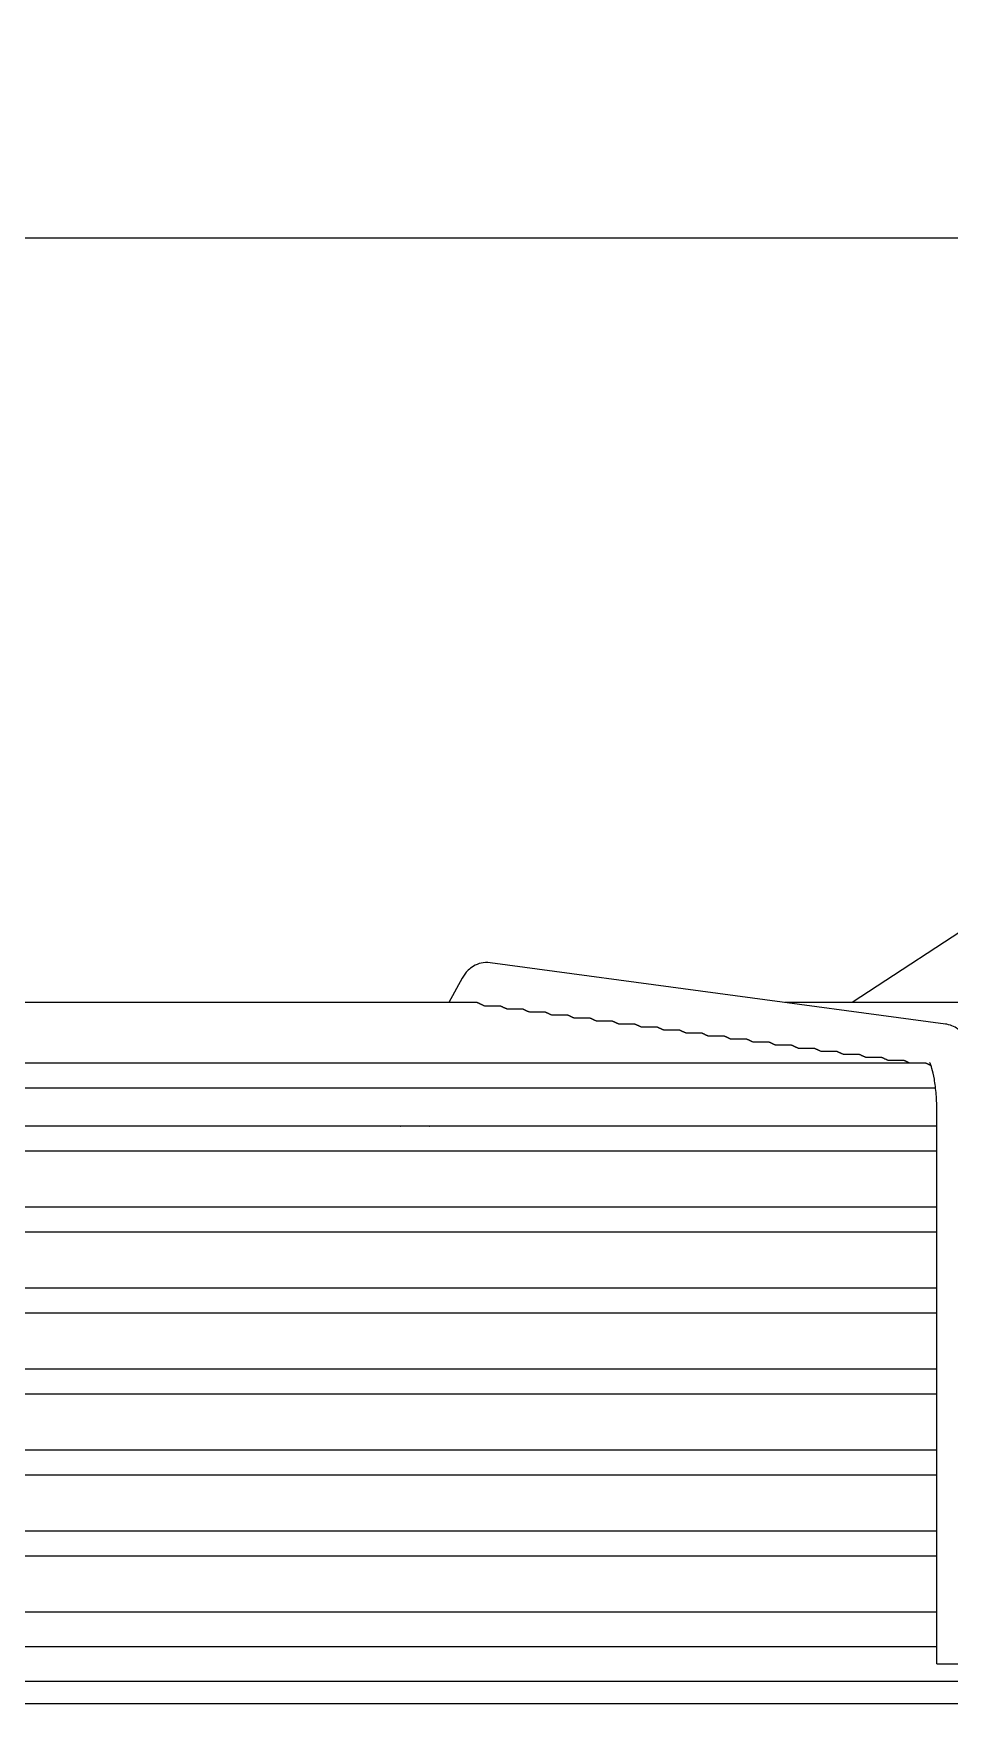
# Model space of a CAD drawing. Header units: millimetres. Extents: x 17046 to 32328, y 18593 to 29476.
# Drawn here: x 17402.84 to 17406.93, y 18984.1 to 18991.61 of the extents above; entities that cross this region are included whole.
import ezdxf

# ---------------------------------------------------------------- set-up
doc = ezdxf.new("R2010")
doc.units = ezdxf.units.MM
doc.header["$LTSCALE"] = 5
doc.layers.add('UNIT', color=6, linetype='Continuous')
doc.styles.add('SUBMITTAL', font='romans.shx', dxfattribs={"width": 0.75})
doc.dimstyles.new('SUBMITTAL', dxfattribs={"dimtxt": 0.09375, "dimasz": 0.09375, "dimexe": 0.03125, "dimexo": 0.0625, "dimgap": 0.0625, "dimtad": 0, "dimdec": 4, "dimzin": 4, "dimdsep": 46, "dimlunit": 4, "dimtxsty": 'SUBMITTAL', "dimcen": 0.09375, "dimclre": 6, "dimadec": 0, "dimazin": 0, "dimtfac": 1, "dimtdec": 0, "dimtofl": 0, "dimtmove": 0, "dimatfit": 3, "dimfxl": 0, "dimfrac": 2, "dimtolj": 1, "dimtzin": 4, "dimarcsym": 0})

msp = doc.modelspace()

# ---------------------------------------------------------------- linework, layer by layer
at = {"layer": 'UNIT'}
for p, q in [((17397.7806, 18990.6942), (17407.8599, 18990.6942)), ((17407.4352, 18987.8889), (17406.4983, 18987.2749)), ((17406.915, 18987.1783), (17404.8796, 18987.4529)), ((17404.7547, 18987.383), (17404.6947, 18987.2749)), ((17404.8215, 18987.2749), (17400.819, 18987.2749)), ((17404.855, 18987.2601), (17404.9234, 18987.2601)), ((17404.955, 18987.2466), (17405.0236, 18987.2466)), ((17405.0552, 18987.2331), (17405.1238, 18987.2331)), ((17407.7045, 18987.2749), (17406.1989, 18987.2749)), ((17405.1554, 18987.2196), (17405.2241, 18987.2196)), ((17405.2555, 18987.2061), (17405.3244, 18987.2061)), ((17405.3557, 18987.1926), (17405.4245, 18987.1926)), ((17405.4559, 18987.1791), (17405.5248, 18987.1791)), ((17405.5561, 18987.1657), (17405.625, 18987.1657)), ((17405.6563, 18987.1522), (17405.7252, 18987.1522)), ((17405.7565, 18987.1387), (17405.8254, 18987.1387)), ((17405.8566, 18987.1252), (17405.9257, 18987.1252)), ((17405.9568, 18987.1117), (17406.0259, 18987.1117)), ((17406.057, 18987.0982), (17406.1261, 18987.0982)), ((17406.1572, 18987.0847), (17406.2264, 18987.0847)), ((17406.8277, 18987.0037), (17398.8128, 18987.0037)), ((17406.2574, 18987.0712), (17406.3266, 18987.0712)), ((17406.3576, 18987.0577), (17406.4268, 18987.0577)), ((17406.4578, 18987.0442), (17406.527, 18987.0442)), ((17406.5579, 18987.0307), (17406.6272, 18987.0307)), ((17406.6581, 18987.0172), (17406.7275, 18987.0172)), ((17398.7691, 18986.8935), (17406.8713, 18986.8935)), ((17406.8772, 18984.3163), (17406.8772, 18986.7856)), ((17406.8772, 18986.7218), (17398.7633, 18986.7218)), ((17406.0986, 18986.7232), (17406.0986, 18986.7218)), ((17398.7633, 18986.6115), (17406.8772, 18986.6115)), ((17406.8772, 18986.3596), (17398.7633, 18986.3596)), ((17398.7633, 18986.2493), (17406.8772, 18986.2493)), ((17406.8772, 18985.9974), (17398.7633, 18985.9974)), ((17398.7633, 18985.8871), (17406.8772, 18985.8871)), ((17406.8772, 18985.6352), (17398.7633, 18985.6352)), ((17398.7633, 18985.5249), (17406.8772, 18985.5249)), ((17406.8772, 18985.2729), (17398.7633, 18985.2729)), ((17398.7633, 18985.1627), (17406.8772, 18985.1627)), ((17406.8772, 18984.9107), (17398.7633, 18984.9107)), ((17398.7633, 18984.8005), (17406.8772, 18984.8005)), ((17406.8772, 18984.5485), (17398.7633, 18984.5485)), ((17398.7633, 18984.395), (17406.8772, 18984.395)), ((17406.8772, 18984.3163), (17407.074, 18984.3163)), ((17398.1943, 18984.2395), (17407.4462, 18984.2395)), ((17385.9502, 18984.1391), (17419.6903, 18984.1391))]:
    msp.add_line(p, q, dxfattribs=at)
for centre, start, end in [((17403.9754, 18986.73), 353.99009, 355.0051), ((17404.7628, 18986.73), 184.9949, 186.00991)]:
    msp.add_arc(centre, 0.0787, start, end, dxfattribs=at)
for major_axis, start_param, end_param in [((-0.0861, 0.0478), 1.366612, 1.389255), ((0.0861, -0.0478), 6.024051, 6.046695)]:
    msp.add_ellipse((17404.5366, 18986.7872), major_axis=major_axis, ratio=0.875426, start_param=start_param, end_param=end_param, dxfattribs=at)
for points, knots in [([(17404.8796, 18987.4529), (17404.8663, 18987.4547), (17404.8522, 18987.454), (17404.8266, 18987.4482), (17404.8151, 18987.4432), (17404.7961, 18987.4319), (17404.7885, 18987.4256), (17404.7757, 18987.4132), (17404.7706, 18987.407), (17404.7618, 18987.3949), (17404.7581, 18987.389), (17404.7548, 18987.3831), (17404.7547, 18987.383), (17404.7547, 18987.383)], [3.1066861, 3.1066861, 3.1066861, 3.1066861, 3.1999885, 3.1999885, 3.2942363, 3.2942363, 3.388484, 3.388484, 3.4827318, 3.4827318, 3.5769796, 3.5769796, 3.577925, 3.577925, 3.577925, 3.577925]), ([(17404.8215, 18987.2749), (17404.8215, 18987.2749), (17404.8216, 18987.2749), (17404.8216, 18987.2749), (17404.8218, 18987.2749), (17404.8221, 18987.2748), (17404.8224, 18987.2748), (17404.8227, 18987.2747), (17404.823, 18987.2746), (17404.8234, 18987.2745), (17404.8238, 18987.2744), (17404.8242, 18987.2742), (17404.8246, 18987.2741), (17404.8251, 18987.2739), (17404.8256, 18987.2737), (17404.8261, 18987.2734), (17404.8266, 18987.2732), (17404.8272, 18987.273), (17404.8278, 18987.2727), (17404.8284, 18987.2724), (17404.829, 18987.2721), (17404.8296, 18987.2717), (17404.8303, 18987.2714), (17404.831, 18987.2711), (17404.8318, 18987.2707), (17404.8325, 18987.2703), (17404.8333, 18987.2699), (17404.8341, 18987.2695), (17404.835, 18987.2691), (17404.8358, 18987.2686), (17404.8368, 18987.2682), (17404.8377, 18987.2677), (17404.8386, 18987.2672), (17404.8396, 18987.2667), (17404.8406, 18987.2662), (17404.8417, 18987.2657), (17404.8428, 18987.2652), (17404.8439, 18987.2647), (17404.8451, 18987.2642), (17404.8463, 18987.2636), (17404.8475, 18987.2631), (17404.8487, 18987.2626), (17404.8501, 18987.262), (17404.8514, 18987.2615), (17404.8527, 18987.261), (17404.8541, 18987.2605), (17404.8544, 18987.2603), (17404.8547, 18987.2602), (17404.855, 18987.2601)], [0.4847824, 0.4847824, 0.4847824, 0.4847824, 0.4878049, 0.4878049, 0.4878049, 0.5121951, 0.5121951, 0.5121951, 0.5365854, 0.5365854, 0.5365854, 0.5609756, 0.5609756, 0.5609756, 0.5853659, 0.5853659, 0.5853659, 0.6097561, 0.6097561, 0.6097561, 0.6341463, 0.6341463, 0.6341463, 0.6585366, 0.6585366, 0.6585366, 0.6829268, 0.6829268, 0.6829268, 0.7073171, 0.7073171, 0.7073171, 0.7317073, 0.7317073, 0.7317073, 0.7560976, 0.7560976, 0.7560976, 0.7804878, 0.7804878, 0.7804878, 0.804878, 0.804878, 0.804878, 0.8292683, 0.8292683, 0.8292683, 0.834397, 0.834397, 0.834397, 0.834397]), ([(17404.9234, 18987.2601), (17404.9235, 18987.2601), (17404.9235, 18987.2601), (17404.9235, 18987.2601), (17404.9237, 18987.2601), (17404.924, 18987.2601), (17404.9243, 18987.26), (17404.9246, 18987.26), (17404.9249, 18987.2599), (17404.9253, 18987.2598), (17404.9256, 18987.2596), (17404.926, 18987.2595), (17404.9265, 18987.2593), (17404.9269, 18987.2592), (17404.9274, 18987.259), (17404.9279, 18987.2588), (17404.9284, 18987.2585), (17404.9289, 18987.2583), (17404.9295, 18987.258), (17404.9301, 18987.2578), (17404.9307, 18987.2575), (17404.9313, 18987.2572), (17404.932, 18987.2569), (17404.9327, 18987.2565), (17404.9334, 18987.2562), (17404.9341, 18987.2558), (17404.9349, 18987.2554), (17404.9357, 18987.255), (17404.9365, 18987.2546), (17404.9374, 18987.2542), (17404.9383, 18987.2538), (17404.9392, 18987.2534), (17404.9401, 18987.2529), (17404.9411, 18987.2524), (17404.9421, 18987.252), (17404.9431, 18987.2515), (17404.9442, 18987.251), (17404.9452, 18987.2505), (17404.9464, 18987.25), (17404.9475, 18987.2495), (17404.9487, 18987.249), (17404.9499, 18987.2485), (17404.9512, 18987.248), (17404.9524, 18987.2476), (17404.9537, 18987.2471), (17404.955, 18987.2466)], [0.4842301, 0.4842301, 0.4842301, 0.4842301, 0.4878049, 0.4878049, 0.4878049, 0.5121951, 0.5121951, 0.5121951, 0.5365854, 0.5365854, 0.5365854, 0.5609756, 0.5609756, 0.5609756, 0.5853659, 0.5853659, 0.5853659, 0.6097561, 0.6097561, 0.6097561, 0.6341463, 0.6341463, 0.6341463, 0.6585366, 0.6585366, 0.6585366, 0.6829268, 0.6829268, 0.6829268, 0.7073171, 0.7073171, 0.7073171, 0.7317073, 0.7317073, 0.7317073, 0.7560976, 0.7560976, 0.7560976, 0.7804878, 0.7804878, 0.7804878, 0.804878, 0.804878, 0.804878, 0.8279727, 0.8279727, 0.8279727, 0.8279727]), ([(17405.0236, 18987.2466), (17405.0237, 18987.2466), (17405.0237, 18987.2466), (17405.0237, 18987.2466), (17405.024, 18987.2466), (17405.0242, 18987.2466), (17405.0245, 18987.2465), (17405.0248, 18987.2465), (17405.0251, 18987.2464), (17405.0255, 18987.2463), (17405.0259, 18987.2461), (17405.0263, 18987.246), (17405.0267, 18987.2458), (17405.0271, 18987.2457), (17405.0276, 18987.2455), (17405.0281, 18987.2453), (17405.0286, 18987.245), (17405.0291, 18987.2448), (17405.0297, 18987.2445), (17405.0303, 18987.2443), (17405.0309, 18987.244), (17405.0316, 18987.2437), (17405.0322, 18987.2433), (17405.0329, 18987.243), (17405.0336, 18987.2427), (17405.0344, 18987.2423), (17405.0351, 18987.2419), (17405.0359, 18987.2415), (17405.0367, 18987.2411), (17405.0376, 18987.2407), (17405.0385, 18987.2403), (17405.0394, 18987.2398), (17405.0403, 18987.2394), (17405.0413, 18987.2389), (17405.0423, 18987.2385), (17405.0433, 18987.238), (17405.0444, 18987.2375), (17405.0455, 18987.237), (17405.0466, 18987.2365), (17405.0478, 18987.236), (17405.049, 18987.2355), (17405.0502, 18987.235), (17405.0515, 18987.2345), (17405.0527, 18987.2341), (17405.0539, 18987.2336), (17405.0552, 18987.2331)], [0.4842433, 0.4842433, 0.4842433, 0.4842433, 0.4878049, 0.4878049, 0.4878049, 0.5121951, 0.5121951, 0.5121951, 0.5365854, 0.5365854, 0.5365854, 0.5609756, 0.5609756, 0.5609756, 0.5853659, 0.5853659, 0.5853659, 0.6097561, 0.6097561, 0.6097561, 0.6341463, 0.6341463, 0.6341463, 0.6585366, 0.6585366, 0.6585366, 0.6829268, 0.6829268, 0.6829268, 0.7073171, 0.7073171, 0.7073171, 0.7317073, 0.7317073, 0.7317073, 0.7560976, 0.7560976, 0.7560976, 0.7804878, 0.7804878, 0.7804878, 0.804878, 0.804878, 0.804878, 0.8276206, 0.8276206, 0.8276206, 0.8276206]), ([(17405.1239, 18987.2331), (17405.1239, 18987.2331), (17405.1239, 18987.2331), (17405.124, 18987.2331), (17405.1242, 18987.2331), (17405.1244, 18987.2331), (17405.1247, 18987.233), (17405.125, 18987.233), (17405.1254, 18987.2329), (17405.1257, 18987.2328), (17405.1261, 18987.2326), (17405.1265, 18987.2325), (17405.1269, 18987.2323), (17405.1273, 18987.2322), (17405.1278, 18987.232), (17405.1283, 18987.2318), (17405.1288, 18987.2315), (17405.1294, 18987.2313), (17405.1299, 18987.231), (17405.1305, 18987.2308), (17405.1311, 18987.2305), (17405.1318, 18987.2302), (17405.1324, 18987.2298), (17405.1331, 18987.2295), (17405.1339, 18987.2292), (17405.1346, 18987.2288), (17405.1354, 18987.2284), (17405.1362, 18987.228), (17405.137, 18987.2276), (17405.1378, 18987.2272), (17405.1387, 18987.2268), (17405.1396, 18987.2263), (17405.1406, 18987.2259), (17405.1415, 18987.2254), (17405.1425, 18987.225), (17405.1436, 18987.2245), (17405.1446, 18987.224), (17405.1457, 18987.2235), (17405.1468, 18987.223), (17405.148, 18987.2225), (17405.1492, 18987.222), (17405.1504, 18987.2215), (17405.1517, 18987.221), (17405.1529, 18987.2206), (17405.1541, 18987.2201), (17405.1554, 18987.2196)], [0.4842566, 0.4842566, 0.4842566, 0.4842566, 0.4878049, 0.4878049, 0.4878049, 0.5121951, 0.5121951, 0.5121951, 0.5365854, 0.5365854, 0.5365854, 0.5609756, 0.5609756, 0.5609756, 0.5853659, 0.5853659, 0.5853659, 0.6097561, 0.6097561, 0.6097561, 0.6341463, 0.6341463, 0.6341463, 0.6585366, 0.6585366, 0.6585366, 0.6829268, 0.6829268, 0.6829268, 0.7073171, 0.7073171, 0.7073171, 0.7317073, 0.7317073, 0.7317073, 0.7560976, 0.7560976, 0.7560976, 0.7804878, 0.7804878, 0.7804878, 0.804878, 0.804878, 0.804878, 0.827268, 0.827268, 0.827268, 0.827268]), ([(17405.2241, 18987.2196), (17405.2241, 18987.2196), (17405.2242, 18987.2196), (17405.2242, 18987.2196), (17405.2244, 18987.2196), (17405.2247, 18987.2196), (17405.225, 18987.2195), (17405.2252, 18987.2195), (17405.2256, 18987.2194), (17405.2259, 18987.2193), (17405.2263, 18987.2192), (17405.2267, 18987.219), (17405.2271, 18987.2188), (17405.2276, 18987.2187), (17405.228, 18987.2185), (17405.2285, 18987.2183), (17405.2291, 18987.218), (17405.2296, 18987.2178), (17405.2302, 18987.2175), (17405.2308, 18987.2173), (17405.2314, 18987.217), (17405.232, 18987.2167), (17405.2327, 18987.2163), (17405.2334, 18987.216), (17405.2341, 18987.2157), (17405.2348, 18987.2153), (17405.2356, 18987.2149), (17405.2364, 18987.2145), (17405.2372, 18987.2141), (17405.2381, 18987.2137), (17405.239, 18987.2133), (17405.2399, 18987.2128), (17405.2408, 18987.2124), (17405.2418, 18987.2119), (17405.2428, 18987.2115), (17405.2438, 18987.211), (17405.2449, 18987.2105), (17405.2459, 18987.21), (17405.2471, 18987.2095), (17405.2483, 18987.209), (17405.2494, 18987.2085), (17405.2507, 18987.208), (17405.2519, 18987.2075), (17405.2531, 18987.207), (17405.2543, 18987.2066), (17405.2555, 18987.2061)], [0.48427, 0.48427, 0.48427, 0.48427, 0.4878049, 0.4878049, 0.4878049, 0.5121951, 0.5121951, 0.5121951, 0.5365854, 0.5365854, 0.5365854, 0.5609756, 0.5609756, 0.5609756, 0.5853659, 0.5853659, 0.5853659, 0.6097561, 0.6097561, 0.6097561, 0.6341463, 0.6341463, 0.6341463, 0.6585366, 0.6585366, 0.6585366, 0.6829268, 0.6829268, 0.6829268, 0.7073171, 0.7073171, 0.7073171, 0.7317073, 0.7317073, 0.7317073, 0.7560976, 0.7560976, 0.7560976, 0.7804878, 0.7804878, 0.7804878, 0.804878, 0.804878, 0.804878, 0.8269153, 0.8269153, 0.8269153, 0.8269153]), ([(17405.3243, 18987.2061), (17405.3243, 18987.2061), (17405.3244, 18987.2061), (17405.3244, 18987.2061), (17405.3246, 18987.2061), (17405.3249, 18987.2061), (17405.3252, 18987.206), (17405.3255, 18987.206), (17405.3258, 18987.2059), (17405.3262, 18987.2058), (17405.3265, 18987.2057), (17405.3269, 18987.2055), (17405.3274, 18987.2053), (17405.3278, 18987.2052), (17405.3283, 18987.205), (17405.3288, 18987.2048), (17405.3293, 18987.2045), (17405.3298, 18987.2043), (17405.3304, 18987.204), (17405.331, 18987.2038), (17405.3316, 18987.2035), (17405.3323, 18987.2032), (17405.3329, 18987.2028), (17405.3336, 18987.2025), (17405.3343, 18987.2022), (17405.3351, 18987.2018), (17405.3358, 18987.2014), (17405.3366, 18987.201), (17405.3374, 18987.2006), (17405.3383, 18987.2002), (17405.3392, 18987.1998), (17405.3401, 18987.1993), (17405.341, 18987.1989), (17405.342, 18987.1984), (17405.343, 18987.198), (17405.344, 18987.1975), (17405.3451, 18987.197), (17405.3462, 18987.1965), (17405.3473, 18987.196), (17405.3485, 18987.1955), (17405.3497, 18987.195), (17405.3509, 18987.1945), (17405.3522, 18987.194), (17405.3533, 18987.1935), (17405.3545, 18987.1931), (17405.3557, 18987.1926)], [0.4842834, 0.4842834, 0.4842834, 0.4842834, 0.4878049, 0.4878049, 0.4878049, 0.5121951, 0.5121951, 0.5121951, 0.5365854, 0.5365854, 0.5365854, 0.5609756, 0.5609756, 0.5609756, 0.5853659, 0.5853659, 0.5853659, 0.6097561, 0.6097561, 0.6097561, 0.6341463, 0.6341463, 0.6341463, 0.6585366, 0.6585366, 0.6585366, 0.6829268, 0.6829268, 0.6829268, 0.7073171, 0.7073171, 0.7073171, 0.7317073, 0.7317073, 0.7317073, 0.7560976, 0.7560976, 0.7560976, 0.7804878, 0.7804878, 0.7804878, 0.804878, 0.804878, 0.804878, 0.8265624, 0.8265624, 0.8265624, 0.8265624]), ([(17405.4245, 18987.1926), (17405.4246, 18987.1926), (17405.4246, 18987.1926), (17405.4246, 18987.1926), (17405.4249, 18987.1926), (17405.4251, 18987.1926), (17405.4254, 18987.1925), (17405.4257, 18987.1925), (17405.426, 18987.1924), (17405.4264, 18987.1923), (17405.4268, 18987.1922), (17405.4272, 18987.192), (17405.4276, 18987.1919), (17405.428, 18987.1917), (17405.4285, 18987.1915), (17405.429, 18987.1913), (17405.4295, 18987.1911), (17405.4301, 18987.1908), (17405.4306, 18987.1905), (17405.4312, 18987.1903), (17405.4318, 18987.19), (17405.4325, 18987.1897), (17405.4331, 18987.1893), (17405.4338, 18987.189), (17405.4346, 18987.1887), (17405.4353, 18987.1883), (17405.4361, 18987.1879), (17405.4369, 18987.1875), (17405.4377, 18987.1871), (17405.4385, 18987.1867), (17405.4394, 18987.1863), (17405.4403, 18987.1858), (17405.4413, 18987.1854), (17405.4422, 18987.1849), (17405.4432, 18987.1844), (17405.4443, 18987.184), (17405.4453, 18987.1835), (17405.4464, 18987.183), (17405.4476, 18987.1825), (17405.4487, 18987.182), (17405.4499, 18987.1815), (17405.4511, 18987.181), (17405.4524, 18987.1805), (17405.4535, 18987.18), (17405.4547, 18987.1796), (17405.4559, 18987.1791)], [0.484297, 0.484297, 0.484297, 0.484297, 0.4878049, 0.4878049, 0.4878049, 0.5121951, 0.5121951, 0.5121951, 0.5365854, 0.5365854, 0.5365854, 0.5609756, 0.5609756, 0.5609756, 0.5853659, 0.5853659, 0.5853659, 0.6097561, 0.6097561, 0.6097561, 0.6341463, 0.6341463, 0.6341463, 0.6585366, 0.6585366, 0.6585366, 0.6829268, 0.6829268, 0.6829268, 0.7073171, 0.7073171, 0.7073171, 0.7317073, 0.7317073, 0.7317073, 0.7560976, 0.7560976, 0.7560976, 0.7804878, 0.7804878, 0.7804878, 0.804878, 0.804878, 0.804878, 0.8262097, 0.8262097, 0.8262097, 0.8262097]), ([(17405.5248, 18987.1791), (17405.5248, 18987.1791), (17405.5248, 18987.1791), (17405.5249, 18987.1791), (17405.5251, 18987.1791), (17405.5253, 18987.1791), (17405.5256, 18987.179), (17405.5259, 18987.179), (17405.5263, 18987.1789), (17405.5266, 18987.1788), (17405.527, 18987.1787), (17405.5274, 18987.1785), (17405.5278, 18987.1784), (17405.5283, 18987.1782), (17405.5287, 18987.178), (17405.5292, 18987.1778), (17405.5297, 18987.1776), (17405.5303, 18987.1773), (17405.5309, 18987.177), (17405.5314, 18987.1768), (17405.5321, 18987.1765), (17405.5327, 18987.1762), (17405.5334, 18987.1758), (17405.5341, 18987.1755), (17405.5348, 18987.1751), (17405.5355, 18987.1748), (17405.5363, 18987.1744), (17405.5371, 18987.174), (17405.5379, 18987.1736), (17405.5388, 18987.1732), (17405.5397, 18987.1728), (17405.5406, 18987.1723), (17405.5415, 18987.1719), (17405.5425, 18987.1714), (17405.5435, 18987.1709), (17405.5445, 18987.1705), (17405.5456, 18987.17), (17405.5467, 18987.1695), (17405.5478, 18987.169), (17405.549, 18987.1685), (17405.5502, 18987.168), (17405.5514, 18987.1675), (17405.5527, 18987.167), (17405.5538, 18987.1665), (17405.5549, 18987.1661), (17405.5561, 18987.1657)], [0.4843105, 0.4843105, 0.4843105, 0.4843105, 0.4878049, 0.4878049, 0.4878049, 0.5121951, 0.5121951, 0.5121951, 0.5365854, 0.5365854, 0.5365854, 0.5609756, 0.5609756, 0.5609756, 0.5853659, 0.5853659, 0.5853659, 0.6097561, 0.6097561, 0.6097561, 0.6341463, 0.6341463, 0.6341463, 0.6585366, 0.6585366, 0.6585366, 0.6829268, 0.6829268, 0.6829268, 0.7073171, 0.7073171, 0.7073171, 0.7317073, 0.7317073, 0.7317073, 0.7560976, 0.7560976, 0.7560976, 0.7804878, 0.7804878, 0.7804878, 0.804878, 0.804878, 0.804878, 0.8258572, 0.8258572, 0.8258572, 0.8258572]), ([(17405.625, 18987.1657), (17405.625, 18987.1657), (17405.6251, 18987.1657), (17405.6251, 18987.1657), (17405.6253, 18987.1656), (17405.6256, 18987.1656), (17405.6259, 18987.1655), (17405.6261, 18987.1655), (17405.6265, 18987.1654), (17405.6268, 18987.1653), (17405.6272, 18987.1652), (17405.6276, 18987.165), (17405.628, 18987.1649), (17405.6285, 18987.1647), (17405.629, 18987.1645), (17405.6295, 18987.1643), (17405.63, 18987.1641), (17405.6305, 18987.1638), (17405.6311, 18987.1635), (17405.6317, 18987.1633), (17405.6323, 18987.163), (17405.6329, 18987.1627), (17405.6336, 18987.1623), (17405.6343, 18987.162), (17405.635, 18987.1616), (17405.6357, 18987.1613), (17405.6365, 18987.1609), (17405.6373, 18987.1605), (17405.6381, 18987.1601), (17405.639, 18987.1597), (17405.6399, 18987.1593), (17405.6408, 18987.1588), (17405.6417, 18987.1584), (17405.6427, 18987.1579), (17405.6437, 18987.1574), (17405.6447, 18987.1569), (17405.6458, 18987.1565), (17405.6469, 18987.156), (17405.648, 18987.1555), (17405.6492, 18987.155), (17405.6504, 18987.1545), (17405.6516, 18987.154), (17405.6529, 18987.1534), (17405.654, 18987.153), (17405.6551, 18987.1526), (17405.6563, 18987.1522)], [0.484326, 0.484326, 0.484326, 0.484326, 0.4878049, 0.4878049, 0.4878049, 0.5121951, 0.5121951, 0.5121951, 0.5365854, 0.5365854, 0.5365854, 0.5609756, 0.5609756, 0.5609756, 0.5853659, 0.5853659, 0.5853659, 0.6097561, 0.6097561, 0.6097561, 0.6341463, 0.6341463, 0.6341463, 0.6585366, 0.6585366, 0.6585366, 0.6829268, 0.6829268, 0.6829268, 0.7073171, 0.7073171, 0.7073171, 0.7317073, 0.7317073, 0.7317073, 0.7560976, 0.7560976, 0.7560976, 0.7804878, 0.7804878, 0.7804878, 0.804878, 0.804878, 0.804878, 0.8255542, 0.8255542, 0.8255542, 0.8255542]), ([(17405.7252, 18987.1522), (17405.7252, 18987.1522), (17405.7253, 18987.1522), (17405.7253, 18987.1522), (17405.7255, 18987.1521), (17405.7258, 18987.1521), (17405.7261, 18987.1521), (17405.7264, 18987.152), (17405.7267, 18987.1519), (17405.7271, 18987.1518), (17405.7274, 18987.1517), (17405.7278, 18987.1515), (17405.7283, 18987.1514), (17405.7287, 18987.1512), (17405.7292, 18987.151), (17405.7297, 18987.1508), (17405.7302, 18987.1506), (17405.7307, 18987.1503), (17405.7313, 18987.15), (17405.7319, 18987.1498), (17405.7325, 18987.1495), (17405.7332, 18987.1492), (17405.7338, 18987.1488), (17405.7345, 18987.1485), (17405.7352, 18987.1481), (17405.736, 18987.1478), (17405.7367, 18987.1474), (17405.7376, 18987.147), (17405.7384, 18987.1466), (17405.7392, 18987.1462), (17405.7401, 18987.1457), (17405.741, 18987.1453), (17405.742, 18987.1449), (17405.7429, 18987.1444), (17405.7439, 18987.1439), (17405.745, 18987.1434), (17405.746, 18987.1429), (17405.7471, 18987.1425), (17405.7483, 18987.142), (17405.7494, 18987.1415), (17405.7506, 18987.1409), (17405.7519, 18987.1404), (17405.7531, 18987.1399), (17405.7542, 18987.1395), (17405.7553, 18987.1391), (17405.7565, 18987.1387)], [0.48434, 0.48434, 0.48434, 0.48434, 0.4878049, 0.4878049, 0.4878049, 0.5121951, 0.5121951, 0.5121951, 0.5365854, 0.5365854, 0.5365854, 0.5609756, 0.5609756, 0.5609756, 0.5853659, 0.5853659, 0.5853659, 0.6097561, 0.6097561, 0.6097561, 0.6341463, 0.6341463, 0.6341463, 0.6585366, 0.6585366, 0.6585366, 0.6829268, 0.6829268, 0.6829268, 0.7073171, 0.7073171, 0.7073171, 0.7317073, 0.7317073, 0.7317073, 0.7560976, 0.7560976, 0.7560976, 0.7804878, 0.7804878, 0.7804878, 0.804878, 0.804878, 0.804878, 0.8252026, 0.8252026, 0.8252026, 0.8252026]), ([(17407.074, 18986.7856), (17407.074, 18986.8185), (17407.0727, 18986.8513), (17407.0675, 18986.9146), (17407.0636, 18986.9451), (17407.0533, 18987.0019), (17407.0468, 18987.0283), (17407.0303, 18987.0769), (17407.0207, 18987.0993), (17406.9969, 18987.132), (17406.9878, 18987.1425), (17406.9618, 18987.1629), (17406.9436, 18987.173), (17406.9194, 18987.1776), (17406.9172, 18987.178), (17406.915, 18987.1783)], [1.570796, 1.570796, 1.570796, 1.570796, 1.877974, 1.877974, 2.185152, 2.185152, 2.49233, 2.49233, 2.799508, 2.799508, 2.940974, 2.940974, 3.091858, 3.091858, 3.106686, 3.106686, 3.106686, 3.106686]), ([(17405.8254, 18987.1387), (17405.8255, 18987.1387), (17405.8255, 18987.1387), (17405.8255, 18987.1387), (17405.8258, 18987.1387), (17405.826, 18987.1386), (17405.8263, 18987.1386), (17405.8266, 18987.1385), (17405.8269, 18987.1384), (17405.8273, 18987.1383), (17405.8277, 18987.1382), (17405.8281, 18987.138), (17405.8285, 18987.1379), (17405.8289, 18987.1377), (17405.8294, 18987.1375), (17405.8299, 18987.1373), (17405.8304, 18987.1371), (17405.831, 18987.1368), (17405.8315, 18987.1365), (17405.8321, 18987.1363), (17405.8327, 18987.136), (17405.8334, 18987.1357), (17405.834, 18987.1353), (17405.8347, 18987.135), (17405.8355, 18987.1346), (17405.8362, 18987.1343), (17405.837, 18987.1339), (17405.8378, 18987.1335), (17405.8386, 18987.1331), (17405.8395, 18987.1327), (17405.8404, 18987.1322), (17405.8413, 18987.1318), (17405.8422, 18987.1313), (17405.8432, 18987.1309), (17405.8442, 18987.1304), (17405.8452, 18987.1299), (17405.8463, 18987.1294), (17405.8474, 18987.1289), (17405.8485, 18987.1284), (17405.8497, 18987.1279), (17405.8509, 18987.1274), (17405.8521, 18987.1269), (17405.8534, 18987.1264), (17405.8544, 18987.126), (17405.8555, 18987.1256), (17405.8566, 18987.1252)], [0.484354, 0.484354, 0.484354, 0.484354, 0.4878049, 0.4878049, 0.4878049, 0.5121951, 0.5121951, 0.5121951, 0.5365854, 0.5365854, 0.5365854, 0.5609756, 0.5609756, 0.5609756, 0.5853659, 0.5853659, 0.5853659, 0.6097561, 0.6097561, 0.6097561, 0.6341463, 0.6341463, 0.6341463, 0.6585366, 0.6585366, 0.6585366, 0.6829268, 0.6829268, 0.6829268, 0.7073171, 0.7073171, 0.7073171, 0.7317073, 0.7317073, 0.7317073, 0.7560976, 0.7560976, 0.7560976, 0.7804878, 0.7804878, 0.7804878, 0.804878, 0.804878, 0.804878, 0.8248515, 0.8248515, 0.8248515, 0.8248515]), ([(17405.9257, 18987.1252), (17405.9257, 18987.1252), (17405.9257, 18987.1252), (17405.9258, 18987.1252), (17405.926, 18987.1252), (17405.9262, 18987.1251), (17405.9265, 18987.1251), (17405.9268, 18987.125), (17405.9272, 18987.1249), (17405.9275, 18987.1248), (17405.9279, 18987.1247), (17405.9283, 18987.1245), (17405.9287, 18987.1244), (17405.9292, 18987.1242), (17405.9296, 18987.124), (17405.9301, 18987.1238), (17405.9306, 18987.1236), (17405.9312, 18987.1233), (17405.9318, 18987.123), (17405.9324, 18987.1228), (17405.933, 18987.1225), (17405.9336, 18987.1222), (17405.9343, 18987.1218), (17405.935, 18987.1215), (17405.9357, 18987.1211), (17405.9364, 18987.1208), (17405.9372, 18987.1204), (17405.938, 18987.12), (17405.9388, 18987.1196), (17405.9397, 18987.1192), (17405.9406, 18987.1187), (17405.9415, 18987.1183), (17405.9424, 18987.1178), (17405.9434, 18987.1174), (17405.9444, 18987.1169), (17405.9454, 18987.1164), (17405.9465, 18987.1159), (17405.9476, 18987.1154), (17405.9487, 18987.1149), (17405.9499, 18987.1144), (17405.9511, 18987.1139), (17405.9523, 18987.1134), (17405.9536, 18987.1129), (17405.9547, 18987.1125), (17405.9557, 18987.1121), (17405.9568, 18987.1117)], [0.484368, 0.484368, 0.484368, 0.484368, 0.4878049, 0.4878049, 0.4878049, 0.5121951, 0.5121951, 0.5121951, 0.5365854, 0.5365854, 0.5365854, 0.5609756, 0.5609756, 0.5609756, 0.5853659, 0.5853659, 0.5853659, 0.6097561, 0.6097561, 0.6097561, 0.6341463, 0.6341463, 0.6341463, 0.6585366, 0.6585366, 0.6585366, 0.6829268, 0.6829268, 0.6829268, 0.7073171, 0.7073171, 0.7073171, 0.7317073, 0.7317073, 0.7317073, 0.7560976, 0.7560976, 0.7560976, 0.7804878, 0.7804878, 0.7804878, 0.804878, 0.804878, 0.804878, 0.824501, 0.824501, 0.824501, 0.824501]), ([(17406.0259, 18987.1117), (17406.0259, 18987.1117), (17406.0259, 18987.1117), (17406.026, 18987.1117), (17406.0262, 18987.1117), (17406.0265, 18987.1116), (17406.0268, 18987.1116), (17406.027, 18987.1115), (17406.0274, 18987.1114), (17406.0277, 18987.1113), (17406.0281, 18987.1112), (17406.0285, 18987.111), (17406.0289, 18987.1109), (17406.0294, 18987.1107), (17406.0299, 18987.1105), (17406.0304, 18987.1103), (17406.0309, 18987.1101), (17406.0314, 18987.1098), (17406.032, 18987.1095), (17406.0326, 18987.1093), (17406.0332, 18987.109), (17406.0339, 18987.1087), (17406.0345, 18987.1083), (17406.0352, 18987.108), (17406.0359, 18987.1076), (17406.0367, 18987.1073), (17406.0374, 18987.1069), (17406.0383, 18987.1065), (17406.0391, 18987.1061), (17406.0399, 18987.1057), (17406.0408, 18987.1052), (17406.0417, 18987.1048), (17406.0427, 18987.1043), (17406.0436, 18987.1039), (17406.0446, 18987.1034), (17406.0457, 18987.1029), (17406.0468, 18987.1024), (17406.0478, 18987.1019), (17406.049, 18987.1014), (17406.0502, 18987.1009), (17406.0513, 18987.1004), (17406.0526, 18987.0999), (17406.0539, 18987.0994), (17406.0549, 18987.099), (17406.0559, 18987.0986), (17406.057, 18987.0982)], [0.484382, 0.484382, 0.484382, 0.484382, 0.4878049, 0.4878049, 0.4878049, 0.5121951, 0.5121951, 0.5121951, 0.5365854, 0.5365854, 0.5365854, 0.5609756, 0.5609756, 0.5609756, 0.5853659, 0.5853659, 0.5853659, 0.6097561, 0.6097561, 0.6097561, 0.6341463, 0.6341463, 0.6341463, 0.6585366, 0.6585366, 0.6585366, 0.6829268, 0.6829268, 0.6829268, 0.7073171, 0.7073171, 0.7073171, 0.7317073, 0.7317073, 0.7317073, 0.7560976, 0.7560976, 0.7560976, 0.7804878, 0.7804878, 0.7804878, 0.804878, 0.804878, 0.804878, 0.8241512, 0.8241512, 0.8241512, 0.8241512]), ([(17406.1261, 18987.0982), (17406.1261, 18987.0982), (17406.1262, 18987.0982), (17406.1262, 18987.0982), (17406.1264, 18987.0982), (17406.1267, 18987.0981), (17406.127, 18987.0981), (17406.1273, 18987.098), (17406.1276, 18987.0979), (17406.128, 18987.0978), (17406.1283, 18987.0977), (17406.1287, 18987.0975), (17406.1292, 18987.0974), (17406.1296, 18987.0972), (17406.1301, 18987.097), (17406.1306, 18987.0968), (17406.1311, 18987.0966), (17406.1316, 18987.0963), (17406.1322, 18987.096), (17406.1328, 18987.0958), (17406.1334, 18987.0955), (17406.1341, 18987.0952), (17406.1347, 18987.0948), (17406.1354, 18987.0945), (17406.1362, 18987.0941), (17406.1369, 18987.0938), (17406.1377, 18987.0934), (17406.1385, 18987.093), (17406.1393, 18987.0926), (17406.1402, 18987.0922), (17406.1411, 18987.0917), (17406.142, 18987.0913), (17406.1429, 18987.0908), (17406.1439, 18987.0904), (17406.1449, 18987.0899), (17406.1459, 18987.0894), (17406.147, 18987.0889), (17406.1481, 18987.0884), (17406.1492, 18987.0879), (17406.1504, 18987.0874), (17406.1516, 18987.0869), (17406.1528, 18987.0864), (17406.1541, 18987.0859), (17406.1551, 18987.0855), (17406.1561, 18987.0851), (17406.1572, 18987.0847)], [0.484396, 0.484396, 0.484396, 0.484396, 0.4878049, 0.4878049, 0.4878049, 0.5121951, 0.5121951, 0.5121951, 0.5365854, 0.5365854, 0.5365854, 0.5609756, 0.5609756, 0.5609756, 0.5853659, 0.5853659, 0.5853659, 0.6097561, 0.6097561, 0.6097561, 0.6341463, 0.6341463, 0.6341463, 0.6585366, 0.6585366, 0.6585366, 0.6829268, 0.6829268, 0.6829268, 0.7073171, 0.7073171, 0.7073171, 0.7317073, 0.7317073, 0.7317073, 0.7560976, 0.7560976, 0.7560976, 0.7804878, 0.7804878, 0.7804878, 0.804878, 0.804878, 0.804878, 0.823802, 0.823802, 0.823802, 0.823802]), ([(17406.2263, 18987.0847), (17406.2264, 18987.0847), (17406.2264, 18987.0847), (17406.2264, 18987.0847), (17406.2266, 18987.0847), (17406.2269, 18987.0846), (17406.2272, 18987.0846), (17406.2275, 18987.0845), (17406.2278, 18987.0844), (17406.2282, 18987.0843), (17406.2286, 18987.0842), (17406.229, 18987.084), (17406.2294, 18987.0839), (17406.2298, 18987.0837), (17406.2303, 18987.0835), (17406.2308, 18987.0833), (17406.2313, 18987.0831), (17406.2319, 18987.0828), (17406.2325, 18987.0825), (17406.233, 18987.0823), (17406.2337, 18987.082), (17406.2343, 18987.0817), (17406.235, 18987.0813), (17406.2357, 18987.081), (17406.2364, 18987.0806), (17406.2371, 18987.0803), (17406.2379, 18987.0799), (17406.2387, 18987.0795), (17406.2395, 18987.0791), (17406.2404, 18987.0787), (17406.2413, 18987.0782), (17406.2422, 18987.0778), (17406.2431, 18987.0773), (17406.2441, 18987.0768), (17406.2451, 18987.0764), (17406.2461, 18987.0759), (17406.2472, 18987.0754), (17406.2483, 18987.0749), (17406.2494, 18987.0744), (17406.2506, 18987.0739), (17406.2518, 18987.0734), (17406.2531, 18987.0729), (17406.2543, 18987.0724), (17406.2553, 18987.072), (17406.2563, 18987.0716), (17406.2574, 18987.0712)], [0.48441, 0.48441, 0.48441, 0.48441, 0.4878049, 0.4878049, 0.4878049, 0.5121951, 0.5121951, 0.5121951, 0.5365854, 0.5365854, 0.5365854, 0.5609756, 0.5609756, 0.5609756, 0.5853659, 0.5853659, 0.5853659, 0.6097561, 0.6097561, 0.6097561, 0.6341463, 0.6341463, 0.6341463, 0.6585366, 0.6585366, 0.6585366, 0.6829268, 0.6829268, 0.6829268, 0.7073171, 0.7073171, 0.7073171, 0.7317073, 0.7317073, 0.7317073, 0.7560976, 0.7560976, 0.7560976, 0.7804878, 0.7804878, 0.7804878, 0.804878, 0.804878, 0.804878, 0.8234536, 0.8234536, 0.8234536, 0.8234536]), ([(17406.3266, 18987.0712), (17406.3266, 18987.0712), (17406.3266, 18987.0712), (17406.3266, 18987.0712), (17406.3269, 18987.0712), (17406.3271, 18987.0711), (17406.3274, 18987.0711), (17406.3277, 18987.071), (17406.3281, 18987.0709), (17406.3284, 18987.0708), (17406.3288, 18987.0707), (17406.3292, 18987.0706), (17406.3296, 18987.0704), (17406.3301, 18987.0702), (17406.3305, 18987.07), (17406.331, 18987.0698), (17406.3316, 18987.0696), (17406.3321, 18987.0693), (17406.3327, 18987.069), (17406.3333, 18987.0688), (17406.3339, 18987.0685), (17406.3345, 18987.0682), (17406.3352, 18987.0678), (17406.3359, 18987.0675), (17406.3366, 18987.0671), (17406.3374, 18987.0668), (17406.3381, 18987.0664), (17406.339, 18987.066), (17406.3398, 18987.0656), (17406.3406, 18987.0652), (17406.3415, 18987.0647), (17406.3424, 18987.0643), (17406.3434, 18987.0638), (17406.3444, 18987.0633), (17406.3453, 18987.0629), (17406.3464, 18987.0624), (17406.3475, 18987.0619), (17406.3486, 18987.0614), (17406.3497, 18987.0609), (17406.3509, 18987.0604), (17406.3521, 18987.0599), (17406.3533, 18987.0594), (17406.3546, 18987.0588), (17406.3556, 18987.0585), (17406.3565, 18987.0581), (17406.3576, 18987.0577)], [0.4844239, 0.4844239, 0.4844239, 0.4844239, 0.4878049, 0.4878049, 0.4878049, 0.5121951, 0.5121951, 0.5121951, 0.5365854, 0.5365854, 0.5365854, 0.5609756, 0.5609756, 0.5609756, 0.5853659, 0.5853659, 0.5853659, 0.6097561, 0.6097561, 0.6097561, 0.6341463, 0.6341463, 0.6341463, 0.6585366, 0.6585366, 0.6585366, 0.6829268, 0.6829268, 0.6829268, 0.7073171, 0.7073171, 0.7073171, 0.7317073, 0.7317073, 0.7317073, 0.7560976, 0.7560976, 0.7560976, 0.7804878, 0.7804878, 0.7804878, 0.804878, 0.804878, 0.804878, 0.823106, 0.823106, 0.823106, 0.823106]), ([(17406.4268, 18987.0577), (17406.4268, 18987.0577), (17406.4268, 18987.0577), (17406.4269, 18987.0577), (17406.4271, 18987.0577), (17406.4274, 18987.0576), (17406.4277, 18987.0576), (17406.4279, 18987.0575), (17406.4283, 18987.0574), (17406.4286, 18987.0573), (17406.429, 18987.0572), (17406.4294, 18987.0571), (17406.4299, 18987.0569), (17406.4303, 18987.0567), (17406.4308, 18987.0565), (17406.4313, 18987.0563), (17406.4318, 18987.0561), (17406.4323, 18987.0558), (17406.4329, 18987.0556), (17406.4335, 18987.0553), (17406.4341, 18987.055), (17406.4348, 18987.0547), (17406.4354, 18987.0543), (17406.4361, 18987.054), (17406.4369, 18987.0536), (17406.4376, 18987.0533), (17406.4384, 18987.0529), (17406.4392, 18987.0525), (17406.44, 18987.0521), (17406.4409, 18987.0516), (17406.4418, 18987.0512), (17406.4427, 18987.0508), (17406.4436, 18987.0503), (17406.4446, 18987.0498), (17406.4456, 18987.0494), (17406.4466, 18987.0489), (17406.4477, 18987.0484), (17406.4488, 18987.0479), (17406.4499, 18987.0474), (17406.4511, 18987.0469), (17406.4523, 18987.0464), (17406.4535, 18987.0458), (17406.4548, 18987.0453), (17406.4558, 18987.0449), (17406.4567, 18987.0446), (17406.4578, 18987.0442)], [0.4844379, 0.4844379, 0.4844379, 0.4844379, 0.4878049, 0.4878049, 0.4878049, 0.5121951, 0.5121951, 0.5121951, 0.5365854, 0.5365854, 0.5365854, 0.5609756, 0.5609756, 0.5609756, 0.5853659, 0.5853659, 0.5853659, 0.6097561, 0.6097561, 0.6097561, 0.6341463, 0.6341463, 0.6341463, 0.6585366, 0.6585366, 0.6585366, 0.6829268, 0.6829268, 0.6829268, 0.7073171, 0.7073171, 0.7073171, 0.7317073, 0.7317073, 0.7317073, 0.7560976, 0.7560976, 0.7560976, 0.7804878, 0.7804878, 0.7804878, 0.804878, 0.804878, 0.804878, 0.8227592, 0.8227592, 0.8227592, 0.8227592]), ([(17406.527, 18987.0442), (17406.527, 18987.0442), (17406.5271, 18987.0442), (17406.5271, 18987.0442), (17406.5273, 18987.0442), (17406.5276, 18987.0442), (17406.5279, 18987.0441), (17406.5282, 18987.044), (17406.5285, 18987.0439), (17406.5289, 18987.0438), (17406.5292, 18987.0437), (17406.5296, 18987.0436), (17406.5301, 18987.0434), (17406.5305, 18987.0432), (17406.531, 18987.043), (17406.5315, 18987.0428), (17406.532, 18987.0426), (17406.5326, 18987.0423), (17406.5331, 18987.0421), (17406.5337, 18987.0418), (17406.5343, 18987.0415), (17406.535, 18987.0412), (17406.5357, 18987.0408), (17406.5364, 18987.0405), (17406.5371, 18987.0401), (17406.5378, 18987.0398), (17406.5386, 18987.0394), (17406.5394, 18987.039), (17406.5402, 18987.0386), (17406.5411, 18987.0381), (17406.542, 18987.0377), (17406.5429, 18987.0373), (17406.5438, 18987.0368), (17406.5448, 18987.0363), (17406.5458, 18987.0359), (17406.5469, 18987.0354), (17406.5479, 18987.0349), (17406.549, 18987.0344), (17406.5502, 18987.0339), (17406.5514, 18987.0334), (17406.5525, 18987.0328), (17406.5538, 18987.0323), (17406.5551, 18987.0318), (17406.556, 18987.0314), (17406.557, 18987.0311), (17406.5579, 18987.0307)], [0.4844518, 0.4844518, 0.4844518, 0.4844518, 0.4878049, 0.4878049, 0.4878049, 0.5121951, 0.5121951, 0.5121951, 0.5365854, 0.5365854, 0.5365854, 0.5609756, 0.5609756, 0.5609756, 0.5853659, 0.5853659, 0.5853659, 0.6097561, 0.6097561, 0.6097561, 0.6341463, 0.6341463, 0.6341463, 0.6585366, 0.6585366, 0.6585366, 0.6829268, 0.6829268, 0.6829268, 0.7073171, 0.7073171, 0.7073171, 0.7317073, 0.7317073, 0.7317073, 0.7560976, 0.7560976, 0.7560976, 0.7804878, 0.7804878, 0.7804878, 0.804878, 0.804878, 0.804878, 0.8224133, 0.8224133, 0.8224133, 0.8224133]), ([(17406.6272, 18987.0307), (17406.6273, 18987.0307), (17406.6273, 18987.0307), (17406.6273, 18987.0307), (17406.6275, 18987.0307), (17406.6278, 18987.0307), (17406.6281, 18987.0306), (17406.6284, 18987.0305), (17406.6287, 18987.0304), (17406.6291, 18987.0303), (17406.6295, 18987.0302), (17406.6299, 18987.0301), (17406.6303, 18987.0299), (17406.6307, 18987.0297), (17406.6312, 18987.0295), (17406.6317, 18987.0293), (17406.6322, 18987.0291), (17406.6328, 18987.0288), (17406.6334, 18987.0286), (17406.634, 18987.0283), (17406.6346, 18987.028), (17406.6352, 18987.0277), (17406.6359, 18987.0273), (17406.6366, 18987.027), (17406.6373, 18987.0266), (17406.6381, 18987.0263), (17406.6388, 18987.0259), (17406.6396, 18987.0255), (17406.6405, 18987.0251), (17406.6413, 18987.0246), (17406.6422, 18987.0242), (17406.6431, 18987.0237), (17406.6441, 18987.0233), (17406.6451, 18987.0228), (17406.6461, 18987.0223), (17406.6471, 18987.0219), (17406.6482, 18987.0214), (17406.6493, 18987.0209), (17406.6504, 18987.0204), (17406.6516, 18987.0198), (17406.6528, 18987.0193), (17406.654, 18987.0188), (17406.6553, 18987.0183), (17406.6562, 18987.0179), (17406.6572, 18987.0176), (17406.6581, 18987.0172)], [0.4844658, 0.4844658, 0.4844658, 0.4844658, 0.4878049, 0.4878049, 0.4878049, 0.5121951, 0.5121951, 0.5121951, 0.5365854, 0.5365854, 0.5365854, 0.5609756, 0.5609756, 0.5609756, 0.5853659, 0.5853659, 0.5853659, 0.6097561, 0.6097561, 0.6097561, 0.6341463, 0.6341463, 0.6341463, 0.6585366, 0.6585366, 0.6585366, 0.6829268, 0.6829268, 0.6829268, 0.7073171, 0.7073171, 0.7073171, 0.7317073, 0.7317073, 0.7317073, 0.7560976, 0.7560976, 0.7560976, 0.7804878, 0.7804878, 0.7804878, 0.804878, 0.804878, 0.804878, 0.8220682, 0.8220682, 0.8220682, 0.8220682]), ([(17406.7275, 18987.0172), (17406.7275, 18987.0172), (17406.7275, 18987.0172), (17406.7275, 18987.0172), (17406.7278, 18987.0172), (17406.728, 18987.0172), (17406.7283, 18987.0171), (17406.7286, 18987.017), (17406.729, 18987.0169), (17406.7293, 18987.0168), (17406.7297, 18987.0167), (17406.7301, 18987.0166), (17406.7305, 18987.0164), (17406.731, 18987.0162), (17406.7314, 18987.016), (17406.732, 18987.0158), (17406.7325, 18987.0156), (17406.733, 18987.0153), (17406.7336, 18987.0151), (17406.7342, 18987.0148), (17406.7348, 18987.0145), (17406.7355, 18987.0142), (17406.7361, 18987.0138), (17406.7368, 18987.0135), (17406.7376, 18987.0131), (17406.7383, 18987.0128), (17406.7391, 18987.0124), (17406.7399, 18987.012), (17406.7407, 18987.0116), (17406.7416, 18987.0111), (17406.7425, 18987.0107), (17406.7434, 18987.0102), (17406.7443, 18987.0098), (17406.7453, 18987.0093), (17406.7463, 18987.0088), (17406.7473, 18987.0083), (17406.7484, 18987.0078), (17406.7495, 18987.0073), (17406.7506, 18987.0068), (17406.7518, 18987.0063), (17406.753, 18987.0058), (17406.7543, 18987.0053), (17406.7556, 18987.0048), (17406.7564, 18987.0044), (17406.7574, 18987.0041), (17406.7583, 18987.0037)], [0.4844797, 0.4844797, 0.4844797, 0.4844797, 0.4878049, 0.4878049, 0.4878049, 0.5121951, 0.5121951, 0.5121951, 0.5365854, 0.5365854, 0.5365854, 0.5609756, 0.5609756, 0.5609756, 0.5853659, 0.5853659, 0.5853659, 0.6097561, 0.6097561, 0.6097561, 0.6341463, 0.6341463, 0.6341463, 0.6585366, 0.6585366, 0.6585366, 0.6829268, 0.6829268, 0.6829268, 0.7073171, 0.7073171, 0.7073171, 0.7317073, 0.7317073, 0.7317073, 0.7560976, 0.7560976, 0.7560976, 0.7804878, 0.7804878, 0.7804878, 0.804878, 0.804878, 0.804878, 0.8217241, 0.8217241, 0.8217241, 0.8217241]), ([(17406.8277, 18987.0037), (17406.8277, 18987.0037), (17406.8277, 18987.0037), (17406.8278, 18987.0037), (17406.828, 18987.0037), (17406.8283, 18987.0037), (17406.8286, 18987.0036), (17406.8288, 18987.0035), (17406.8292, 18987.0034), (17406.8295, 18987.0033), (17406.8299, 18987.0032), (17406.8303, 18987.0031), (17406.8308, 18987.0029), (17406.8312, 18987.0027), (17406.8317, 18987.0025), (17406.8322, 18987.0023), (17406.8327, 18987.0021), (17406.8332, 18987.0018), (17406.8338, 18987.0016), (17406.8344, 18987.0013), (17406.835, 18987.001), (17406.8357, 18987.0007), (17406.8364, 18987.0003), (17406.837, 18987), (17406.8378, 18986.9996), (17406.8385, 18986.9993), (17406.8393, 18986.9989), (17406.8401, 18986.9985), (17406.8409, 18986.9981), (17406.8418, 18986.9976), (17406.8427, 18986.9972), (17406.8436, 18986.9967), (17406.8445, 18986.9963), (17406.8455, 18986.9958), (17406.8465, 18986.9953), (17406.8476, 18986.9948), (17406.8487, 18986.9943), (17406.8493, 18986.994), (17406.85, 18986.9937), (17406.8507, 18986.9934)], [0.4844942, 0.4844942, 0.4844942, 0.4844942, 0.4878049, 0.4878049, 0.4878049, 0.5121951, 0.5121951, 0.5121951, 0.5365854, 0.5365854, 0.5365854, 0.5609756, 0.5609756, 0.5609756, 0.5853659, 0.5853659, 0.5853659, 0.6097561, 0.6097561, 0.6097561, 0.6341463, 0.6341463, 0.6341463, 0.6585366, 0.6585366, 0.6585366, 0.6829268, 0.6829268, 0.6829268, 0.7073171, 0.7073171, 0.7073171, 0.7317073, 0.7317073, 0.7317073, 0.7560976, 0.7560976, 0.7560976, 0.7708389, 0.7708389, 0.7708389, 0.7708389]), ([(17406.8772, 18986.7856), (17406.8772, 18986.8121), (17406.8762, 18986.8385), (17406.8723, 18986.8881), (17406.8694, 18986.9112), (17406.8627, 18986.9506), (17406.8589, 18986.9672), (17406.8519, 18986.9909), (17406.8486, 18986.999), (17406.8456, 18987.0052), (17406.8449, 18987.0063), (17406.8449, 18987.0063)], [1.570796, 1.570796, 1.570796, 1.570796, 1.864819, 1.864819, 2.15372, 2.15372, 2.423663, 2.423663, 2.651375, 2.651375, 2.761758, 2.761758, 2.761758, 2.761758])]:
    msp.add_open_spline(points, degree=3, knots=knots, dxfattribs=at)

# ---------------------------------------------------------------- leaders
msp.add_leader([(17566.9669, 18980.8702), (17555.3922, 18999.1166), (17393.4898, 18999.1166)], dimstyle='SUBMITTAL', override={"dimscale": 36, "dimarcsym": 1}, dxfattribs=at)

doc.saveas('drawing.dxf')
